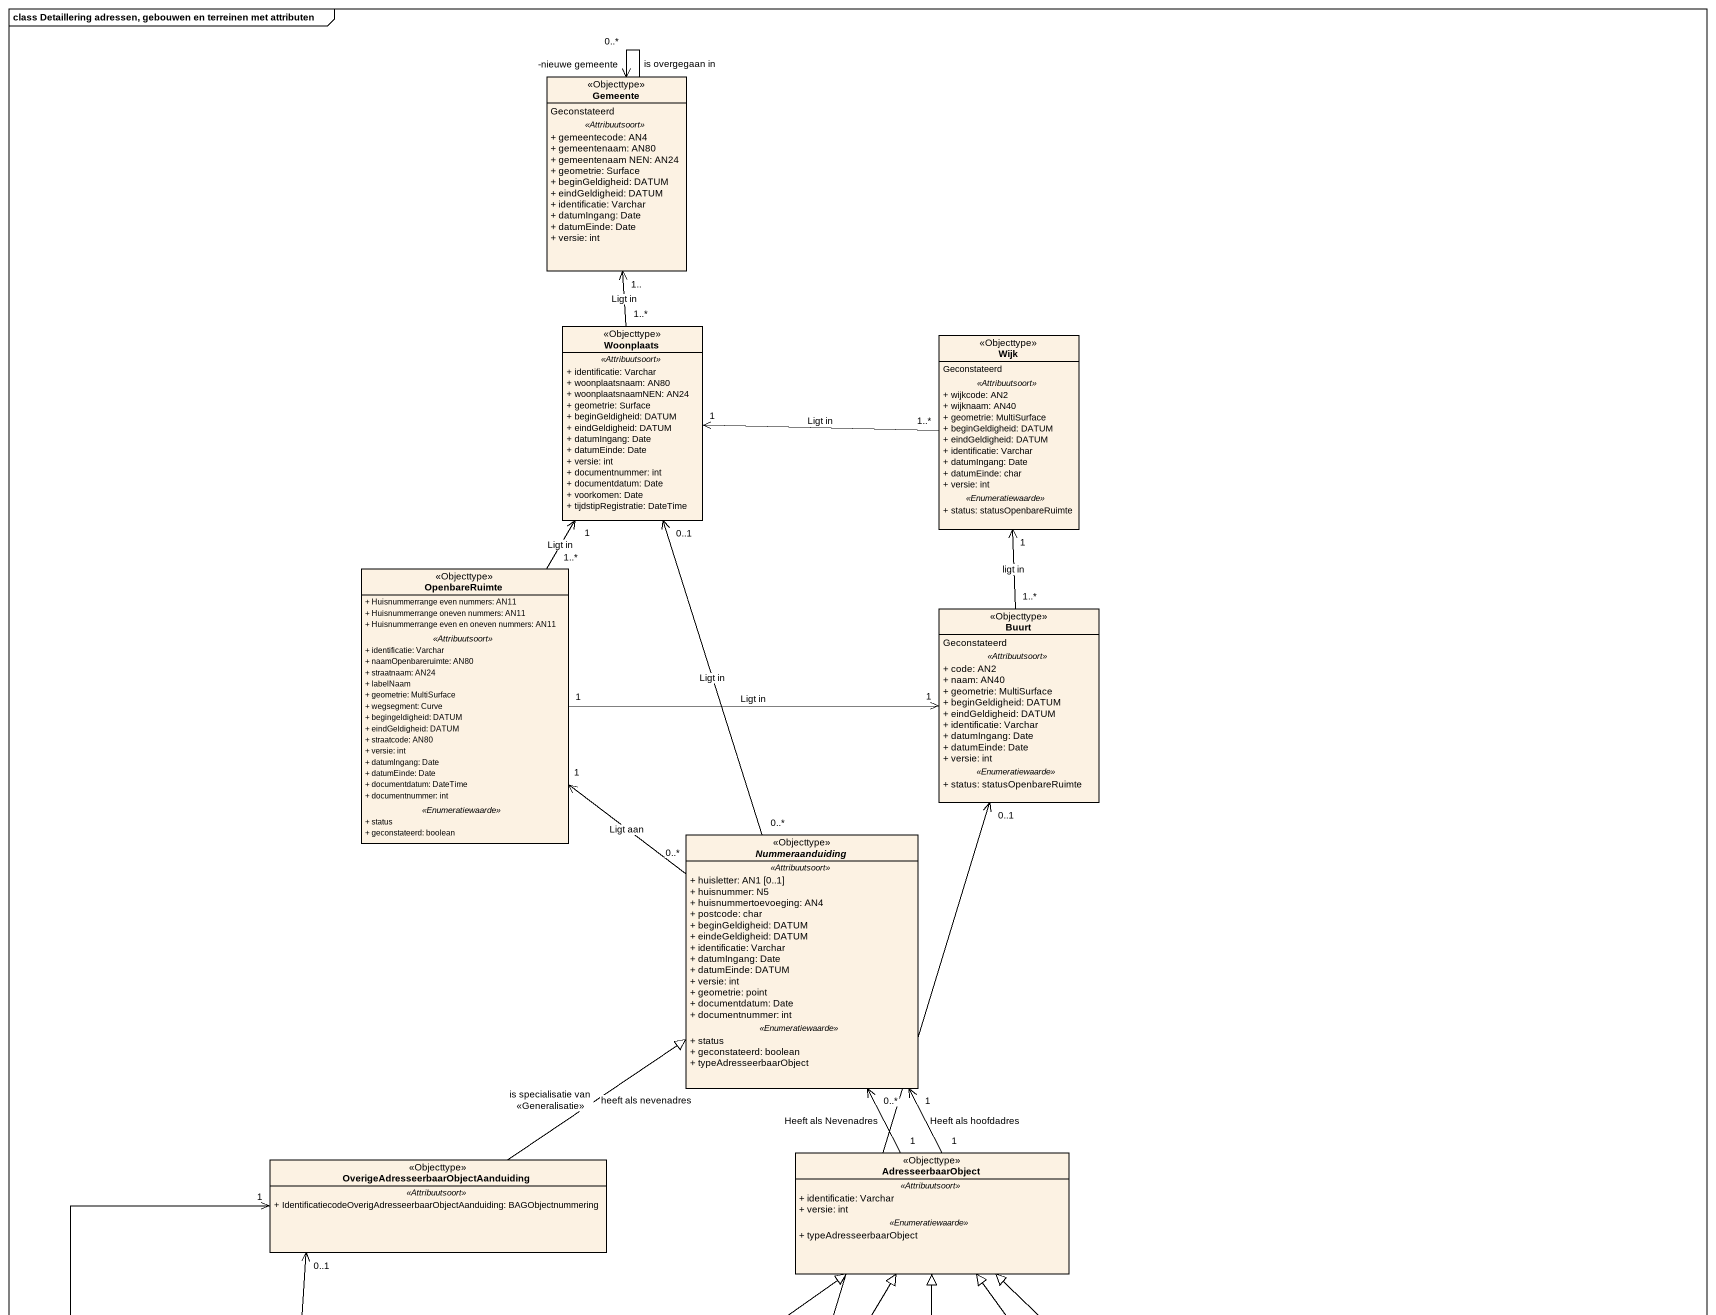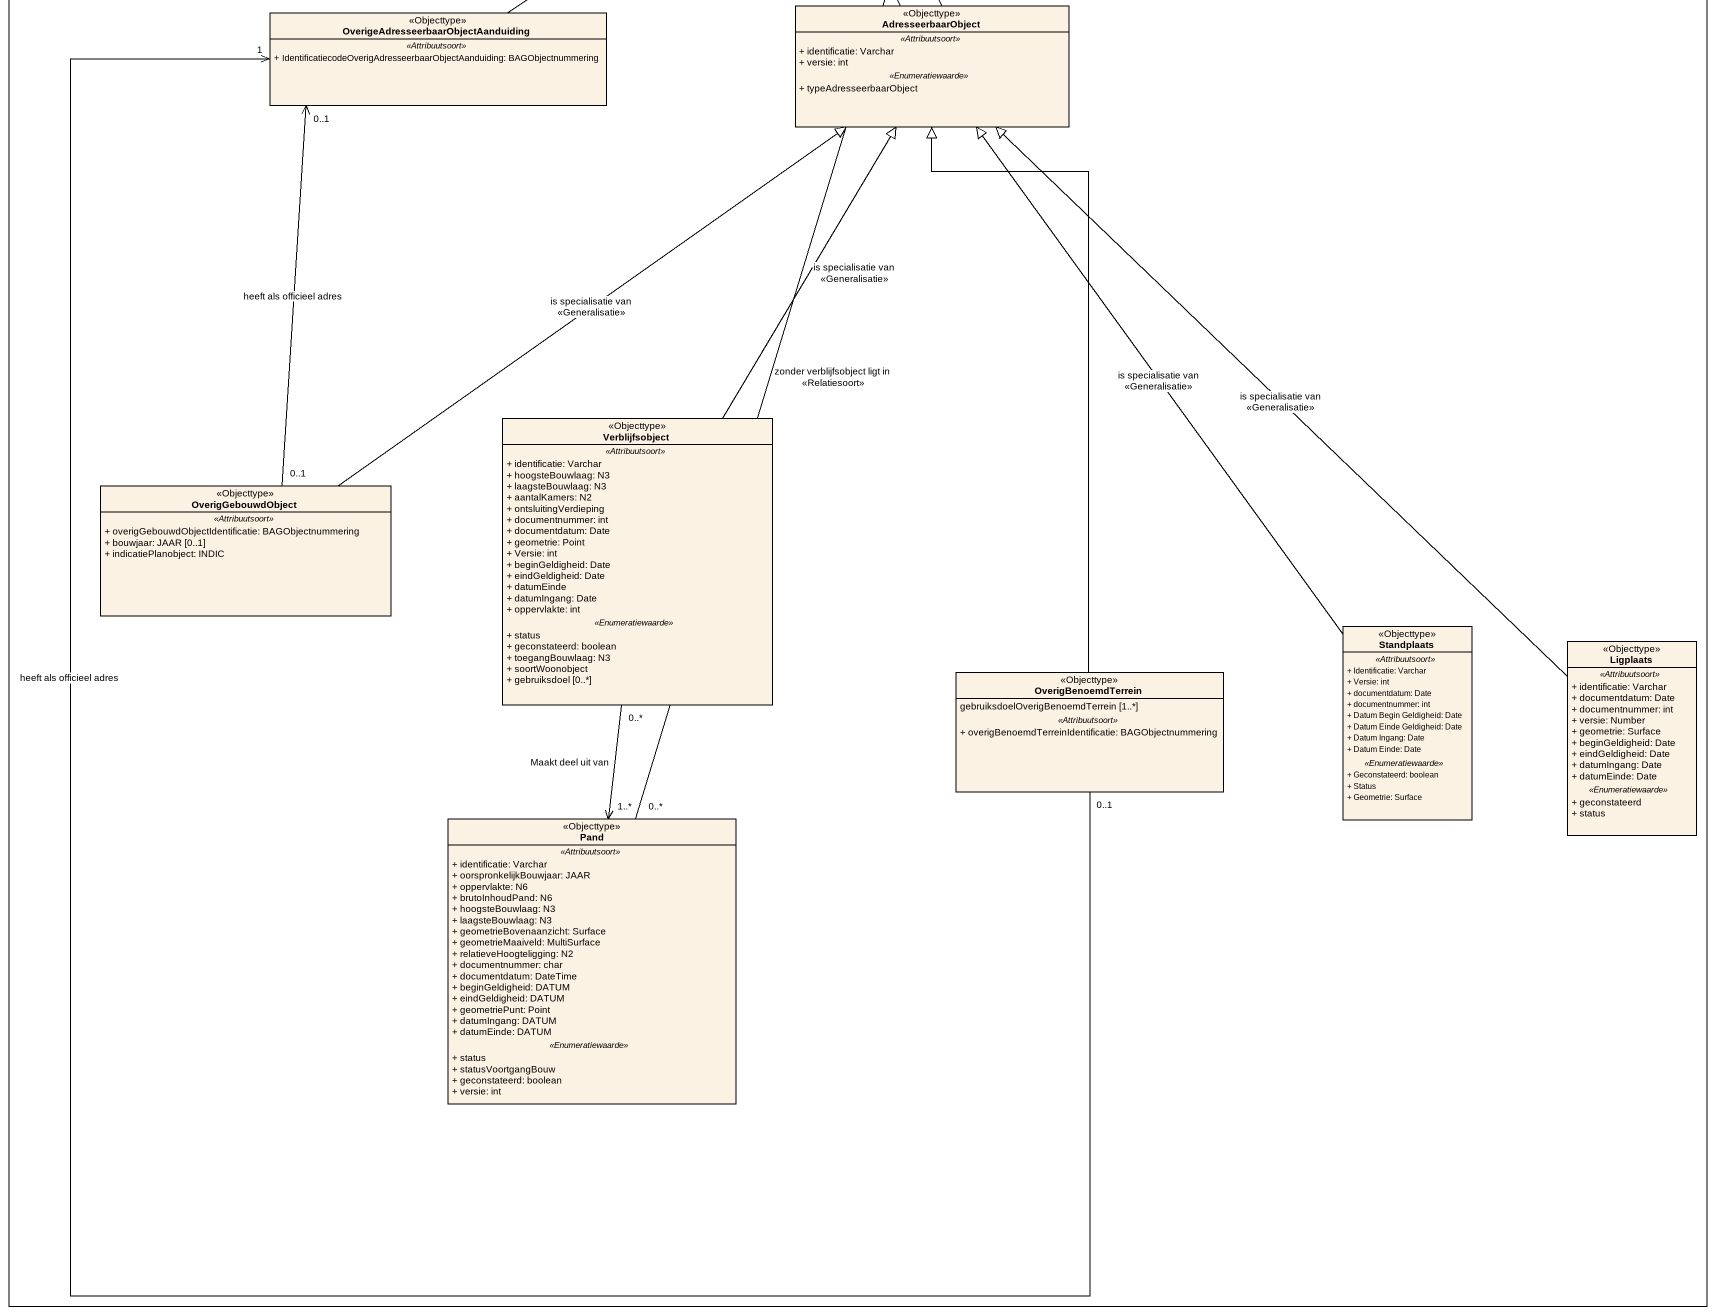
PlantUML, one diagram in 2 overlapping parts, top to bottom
@startuml
mainframe class Detaillering adressen, gebouwen en terreinen met attributen
hide circle
hide empty members
skinparam classAttributeIconSize 0
class Gemeente <<Objecttype>> {
  Geconstateerd
  .. <<Attribuutsoort>> ..
  + gemeentecode: AN4
  + gemeentenaam: AN80
  + gemeentenaam NEN: AN24
  + geometrie: Surface
  + beginGeldigheid: DATUM
  + eindGeldigheid: DATUM
  + identificatie: Varchar
  + datumIngang: Date
  + datumEinde: Date
  + versie: int
}
class Woonplaats <<Objecttype>> {
  .. <<Attribuutsoort>> ..
  + identificatie: Varchar
  + woonplaatsnaam: AN80
  + woonplaatsnaamNEN: AN24
  + geometrie: Surface
  + beginGeldigheid: DATUM
  + eindGeldigheid: DATUM
  + datumIngang: Date
  + datumEinde: Date
  + versie: int
  + documentnummer: int
  + documentdatum: Date
  + voorkomen: Date
  + tijdstipRegistratie: DateTime
}
class Wijk <<Objecttype>> {
  Geconstateerd
  .. <<Attribuutsoort>> ..
  + wijkcode: AN2
  + wijknaam: AN40
  + geometrie: MultiSurface
  + beginGeldigheid: DATUM
  + eindGeldigheid: DATUM
  + identificatie: Varchar
  + datumIngang: Date
  + datumEinde: char
  + versie: int
  .. <<Enumeratiewaarde>> ..
  + status: statusOpenbareRuimte
}
class OpenbareRuimte <<Objecttype>> {
  + Huisnummerrange even nummers: AN11
  + Huisnummerrange oneven nummers: AN11
  + Huisnummerrange even en oneven nummers: AN11
  .. <<Attribuutsoort>> ..
  + identificatie: Varchar
  + naamOpenbareruimte: AN80
  + straatnaam: AN24
  + labelNaam
  + geometrie: MultiSurface
  + wegsegment: Curve
  + begingeldigheid: DATUM
  + eindGeldigheid: DATUM
  + straatcode: AN80
  + versie: int
  + datumIngang: Date
  + datumEinde: Date
  + documentdatum: DateTime
  + documentnummer: int
  .. <<Enumeratiewaarde>> ..
  + status
  + geconstateerd: boolean
}
class Buurt <<Objecttype>> {
  Geconstateerd
  .. <<Attribuutsoort>> ..
  + code: AN2
  + naam: AN40
  + geometrie: MultiSurface
  + beginGeldigheid: DATUM
  + eindGeldigheid: DATUM
  + identificatie: Varchar
  + datumIngang: Date
  + datumEinde: Date
  + versie: int
  .. <<Enumeratiewaarde>> ..
  + status: statusOpenbareRuimte
}
abstract class Nummeraanduiding <<Objecttype>> {
  .. <<Attribuutsoort>> ..
  + huisletter: AN1 [0..1]
  + huisnummer: N5
  + huisnummertoevoeging: AN4
  + postcode: char
  + beginGeldigheid: DATUM
  + eindeGeldigheid: DATUM
  + identificatie: Varchar
  + datumIngang: Date
  + datumEinde: DATUM
  + versie: int
  + geometrie: point
  + documentdatum: Date
  + documentnummer: int
  .. <<Enumeratiewaarde>> ..
  + status
  + geconstateerd: boolean
  + typeAdresseerbaarObject
}
class "OverigeAdresseerbaarObjectAanduiding" as OverigeAdresseerbaarObjectAa <<Objecttype>> {
  .. <<Attribuutsoort>> ..
  + IdentificatiecodeOverigAdresseerbaarObjectAanduiding: BAGObjectnummering
}
class AdresseerbaarObject <<Objecttype>> {
  .. <<Attribuutsoort>> ..
  + identificatie: Varchar
  + versie: int
  .. <<Enumeratiewaarde>> ..
  + typeAdresseerbaarObject
}
class Verblijfsobject <<Objecttype>> {
  .. <<Attribuutsoort>> ..
  + identificatie: Varchar
  + hoogsteBouwlaag: N3
  + laagsteBouwlaag: N3
  + aantalKamers: N2
  + ontsluitingVerdieping
  + documentnummer: int
  + documentdatum: Date
  + geometrie: Point
  + Versie: int
  + beginGeldigheid: Date
  + eindGeldigheid: Date
  + datumEinde
  + datumIngang: Date
  + oppervlakte: int
  .. <<Enumeratiewaarde>> ..
  + status
  + geconstateerd: boolean
  + toegangBouwlaag: N3
  + soortWoonobject
  + gebruiksdoel [0..*]
}
class OverigGebouwdObject <<Objecttype>> {
  .. <<Attribuutsoort>> ..
  + overigGebouwdObjectIdentificatie: BAGObjectnummering
  + bouwjaar: JAAR [0..1]
  + indicatiePlanobject: INDIC
}
class Standplaats <<Objecttype>> {
  .. <<Attribuutsoort>> ..
  + Identificatie: Varchar
  + Versie: int
  + documentdatum: Date
  + documentnummer: int
  + Datum Begin Geldigheid: Date
  + Datum Einde Geldigheid: Date
  + Datum Ingang: Date
  + Datum Einde: Date
  .. <<Enumeratiewaarde>> ..
  + Geconstateerd: boolean
  + Status
  + Geometrie: Surface
}
class Ligplaats <<Objecttype>> {
  .. <<Attribuutsoort>> ..
  + identificatie: Varchar
  + documentdatum: Date
  + documentnummer: int
  + versie: Number
  + geometrie: Surface
  + beginGeldigheid: Date
  + eindGeldigheid: Date
  + datumIngang: Date
  + datumEinde: Date
  .. <<Enumeratiewaarde>> ..
  + geconstateerd
  + status
}
class OverigBenoemdTerrein <<Objecttype>> {
  gebruiksdoelOverigBenoemdTerrein [1..*]
  .. <<Attribuutsoort>> ..
  + overigBenoemdTerreinIdentificatie: BAGObjectnummering
}
class Pand <<Objecttype>> {
  .. <<Attribuutsoort>> ..
  + identificatie: Varchar
  + oorspronkelijkBouwjaar: JAAR
  + oppervlakte: N6
  + brutoInhoudPand: N6
  + hoogsteBouwlaag: N3
  + laagsteBouwlaag: N3
  + geometrieBovenaanzicht: Surface
  + geometrieMaaiveld: MultiSurface
  + relatieveHoogteligging: N2
  + documentnummer: char
  + documentdatum: DateTime
  + beginGeldigheid: DATUM
  + eindGeldigheid: DATUM
  + geometriePunt: Point
  + datumIngang: DATUM
  + datumEinde: DATUM
  .. <<Enumeratiewaarde>> ..
  + status
  + statusVoortgangBouw
  + geconstateerd: boolean
  + versie: int
}
Gemeente --> "-nieuwe gemeente\n0..*" Gemeente : is overgegaan in
Woonplaats "1..*" -up-> "1.." Gemeente : Ligt in
Wijk "1..*" -left-> "1" Woonplaats : Ligt in
OpenbareRuimte "1..*" -up-> "1" Woonplaats : Ligt in
OpenbareRuimte "1" -right-> "1" Buurt : Ligt in
Buurt "1..*" -up-> "1" Wijk : ligt in
Nummeraanduiding "0..*" -up-> "0..1" Woonplaats : Ligt in
Nummeraanduiding "0..*" -up-> "1" OpenbareRuimte : Ligt aan
OverigeAdresseerbaarObjectAa -up-|> Nummeraanduiding : heeft als nevenadres
OverigeAdresseerbaarObjectAa -up-|> Nummeraanduiding : is specialisatie van\n<<Generalisatie>>
AdresseerbaarObject "1" -up-> "0..*" Nummeraanduiding : Heeft als Nevenadres
AdresseerbaarObject "1" -up-> "1" Nummeraanduiding : Heeft als hoofdadres
Verblijfsobject -up-|> AdresseerbaarObject : is specialisatie van\n<<Generalisatie>>
Verblijfsobject "0..*" --> "1..*" Pand : Maakt deel uit van
OverigGebouwdObject "0..1" -up-> "0..1" OverigeAdresseerbaarObjectAa : heeft als officieel adres
OverigGebouwdObject -up-|> AdresseerbaarObject : is specialisatie van\n<<Generalisatie>>
Standplaats -up-|> AdresseerbaarObject : is specialisatie van\n<<Generalisatie>>
Ligplaats -up-|> AdresseerbaarObject : is specialisatie van\n<<Generalisatie>>
OverigBenoemdTerrein "0..1" -up-> "1" OverigeAdresseerbaarObjectAa : heeft als officieel adres
OverigBenoemdTerrein -up-|> AdresseerbaarObject
Pand "0..*" -up-> "0..1" Buurt : zonder verblijfsobject ligt in\n<<Relatiesoort>>
@enduml
